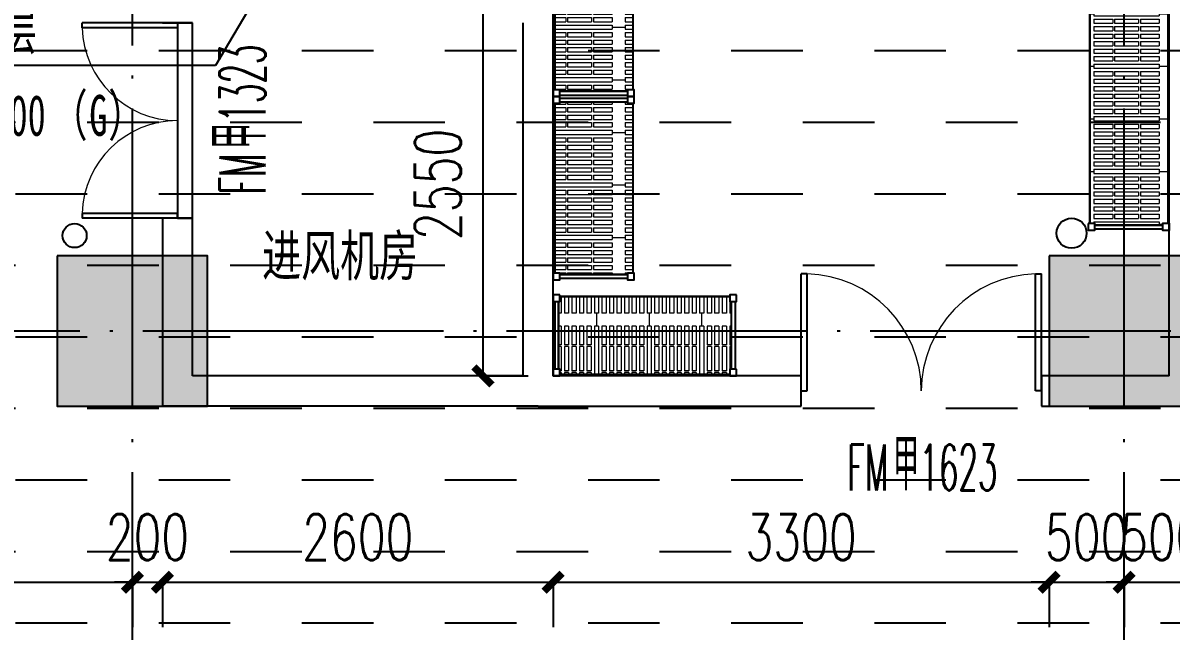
# Model space of a CAD drawing. Header units: millimetres. Extents: x 12325263 to 13848842, y -1463133 to 573208.
# Drawn here: x 12570669 to 12578309, y -821585 to -817537 of the extents above; entities that cross this region are included whole.
import ezdxf
from ezdxf.xclip import XClip

# ---------------------------------------------------------------- set-up
doc = ezdxf.new("R2010")
doc.units = ezdxf.units.MM
doc.header["$LTSCALE"] = 1000
doc.header["$XCLIPFRAME"] = 0
doc.linetypes.add('DOTE', pattern=[2.42, 2, -0.2, 0.02, -0.2])
for name, color, linetype in [('A-ANNO-DIMS', 83, 'Continuous'), ('A-ANNO-TEXT', 7, 'Continuous'), ('A-AXIS', 16, 'DOTE'), ('A-COLS', 6, 'Continuous'), ('A-WALL', 5, 'Continuous'), ('AXIS', 3, 'Continuous'), ('DOOR_FIRE', 1, 'Continuous'), ('DOOR_FIRE_TEXT', 7, 'Continuous'), ('fur202301', 252, 'Continuous'), ('PUB_DIM', 83, 'Continuous'), ('PUB_HATCH', 8, 'Continuous'), ('PUB_TEXT', 7, 'Continuous'), ('S-废水-LG', 40, 'Continuous'), ('WALL', 5, 'Continuous'), ('WALL-SHATCH', 8, 'Continuous'), ('建筑-楼板开洞', 251, 'Continuous')]:
    doc.layers.add(name, color=color, linetype=linetype)
doc.styles.add('_TCH_DIM_T3', font='SIMPLEX.shx', dxfattribs={"width": 0.705882, "bigfont": 'GBCBIG.shx'})
doc.styles.add('_TCH_WINDOW', font='SIMPLEX', dxfattribs={"width": 0.7, "height": 3.5, "bigfont": 'GBCBIG'})
doc.styles.add('TITXV', font='', dxfattribs={"width": 0.7})
doc.styles.add('宋体', font='', dxfattribs={"width": 0.65})
doc.styles.get('TITXV').set_extended_font_data('SimSun')
doc.styles.get('宋体').set_extended_font_data('SimSun')
doc.dimstyles.new('_TCH_ARCH&&120', dxfattribs={"dimtxt": 306, "dimasz": 120, "dimexe": 300, "dimexo": 360, "dimgap": 147, "dimtad": 1, "dimdec": 0, "dimzin": 0, "dimdsep": 46, "dimtxsty": '_TCH_DIM_T3', "dimblk": 'ARCHTICK', "dimcen": 0.09, "dimclrt": 7, "dimazin": 2, "dimtfac": 1, "dimtdec": 0, "dimtix": 1, "dimtmove": 2, "dimatfit": 3, "dimfxl": 1, "dimfxlon": 1, "dimtolj": 1, "dimtzin": 0, "dimarcsym": 0})

# ---------------------------------------------------------------- blocks, each defined once
blk = doc.blocks.new('adgshg13-A$C7F010FC0')
at = {"layer": 'WALL-SHATCH'}
h = blk.add_hatch(color=256, dxfattribs=at)
h.dxf.hatch_style = 1
h.paths.add_polyline_path([(-60384.2, -16880.9), (-763.2, 197.5), (12587.6, -13153.3), (12587.6, -157996), (-162964.9, -188820.4), (-171262.4, -180522.9), (-171262.4, -31310.9), (-150707.2, -10755.7), (-131860.1, -7980.9), (-99162.4, -7980.9), (-99162.4, -4980.9), (-76620.4, -4980.9), (-70107.7, -16880.9)], flags=16)
h.paths.add_polyline_path([(-60091.2, -16380.9), (-646.9, 646.9), (12987.6, -12987.6), (12987.6, -158331.9), (-163100.6, -189250.4), (-171662.4, -180688.6), (-171662.4, -31145.2), (-150777.9, -10260.7), (-131896.7, -7480.9), (-99562.4, -7480.9), (-99562.4, -4580.9), (-76365.6, -4580.9), (-69907.5, -16380.9)])
blk = doc.blocks.new('A$C4C7A72D3')
at = {"layer": 'WALL', "color": 1}
blk.add_blockref('adgshg13-A$C7F010FC0', (210433, 205503.6), dxfattribs=at)
blk = doc.blocks.new('qlzw')
at = {"layer": 'A-AXIS'}
for p, q in [((12437966.8, 979489.8), (12437966.8, 1082089.8)), ((12444566.8, 979489.8), (12444566.8, 1082089.8)), ((12411416.8, 1062289.8), (12486866.8, 1062289.8))]:
    blk.add_line(p, q, dxfattribs=at)
blk = doc.blocks.new('_FZH')
blk.add_lwpolyline([(-0.5, -0.5), (0.5, -0.5), (0.5, 0.5), (-0.5, 0.5)], close=True)
at = {"layer": 'PUB_HATCH'}
blk.add_solid([(-0.5, -0.5), (0.5, -0.5), (-0.5, 0.5), (0.5, 0.5)], dxfattribs=at)
blk = doc.blocks.new('asdfdsfds')
at = {"layer": 'A-COLS', "xscale": 1000, "yscale": 1000, "zscale": 1000, "rotation": 270}
for p in [(-32900, 66300), (-26300, 66300)]:
    blk.add_blockref('_FZH', p, dxfattribs=at)
blk = doc.blocks.new('A$C783A37B2')
at = {"layer": 'S-废水-LG'}
for centre, radius in [((107155.3, 89671.2, 0), 100), ((100520.9, 89655.3), 80)]:
    blk.add_circle(centre, radius, dxfattribs=at)
blk = doc.blocks.new('*U1651')
at = {"layer": 'fur202301', "lineweight": 0}
h = blk.add_hatch(dxfattribs=at)
h.set_pattern_fill('CAMBRO层板', color=256, pattern_type=2)
h.set_pattern_definition([(0, (-4639.2, -2045), (0, 520), [28, -322]), (0, (-4639.2, -1920), (0, 520), [28, -322]), (90, (-4639.18, -2045.03), (-350, 2e-14), [125, -395]), (90, (-4611.18, -2045.03), (-350, 2e-14), [125, -395]), (0, (-4639.2, -1748), (0, 520), [28, -322]), (0, (-4639.2, -1908), (0, 520), [28, -322]), (90, (-4639.18, -1908.03), (-350, 2e-14), [160, -360]), (90, (-4611.18, -1908.03), (-350, 2e-14), [160, -360]), (0, (-4639.2, -1611), (0, 520), [28, -322]), (0, (-4639.2, -1736), (0, 520), [28, -322]), (90, (-4639.18, -1736.03), (-350, 2e-14), [125, -395]), (90, (-4611.18, -1736.03), (-350, 2e-14), [125, -395]), (0, (-4589.2, -2045), (0, 520), [28, -322]), (0, (-4589.2, -1920), (0, 520), [28, -322]), (90, (-4589.18, -2045.03), (-350, 2e-14), [125, -395]), (90, (-4561.18, -2045.03), (-350, 2e-14), [125, -395]), (0, (-4589.2, -1748), (0, 520), [28, -322]), (0, (-4589.2, -1908), (0, 520), [28, -322]), (90, (-4589.18, -1908.03), (-350, 2e-14), [160, -360]), (90, (-4561.18, -1908.03), (-350, 2e-14), [160, -360]), (0, (-4589.2, -1611), (0, 520), [28, -322]), (0, (-4589.2, -1736), (0, 520), [28, -322]), (90, (-4589.18, -1736.03), (-350, 2e-14), [125, -395]), (90, (-4561.18, -1736.03), (-350, 2e-14), [125, -395]), (0, (-4539.2, -2045), (0, 520), [28, -322]), (0, (-4539.2, -1920), (0, 520), [28, -322]), (90, (-4539.18, -2045.03), (-350, 2e-14), [125, -395]), (90, (-4511.18, -2045.03), (-350, 2e-14), [125, -395]), (0, (-4539.2, -1748), (0, 520), [28, -322]), (0, (-4539.2, -1908), (0, 520), [28, -322]), (90, (-4539.18, -1908.03), (-350, 2e-14), [160, -360]), (90, (-4511.18, -1908.03), (-350, 2e-14), [160, -360]), (0, (-4539.2, -1611), (0, 520), [28, -322]), (0, (-4539.2, -1736), (0, 520), [28, -322]), (90, (-4539.18, -1736.03), (-350, 2e-14), [125, -395]), (90, (-4511.18, -1736.03), (-350, 2e-14), [125, -395]), (0, (-4489.2, -2045), (0, 520), [28, -322]), (0, (-4489.2, -1920), (0, 520), [28, -322]), (90, (-4489.18, -2045.03), (-350, 2e-14), [125, -395]), (90, (-4461.18, -2045.03), (-350, 2e-14), [125, -395]), (0, (-4489.2, -1748), (0, 520), [28, -322]), (0, (-4489.2, -1908), (0, 520), [28, -322]), (90, (-4489.18, -1908.03), (-350, 2e-14), [160, -360]), (90, (-4461.18, -1908.03), (-350, 2e-14), [160, -360]), (0, (-4489.2, -1611), (0, 520), [28, -322]), (0, (-4489.2, -1736), (0, 520), [28, -322]), (90, (-4489.18, -1736.03), (-350, 2e-14), [125, -395]), (90, (-4461.18, -1736.03), (-350, 2e-14), [125, -395]), (0, (-4439.2, -2045), (0, 520), [28, -322]), (0, (-4439.2, -1920), (0, 520), [28, -322]), (90, (-4439.18, -2045.03), (-350, 2e-14), [125, -395]), (90, (-4411.18, -2045.03), (-350, 2e-14), [125, -395]), (0, (-4439.2, -1748), (0, 520), [28, -322]), (0, (-4439.2, -1908), (0, 520), [28, -322]), (90, (-4439.18, -1908.03), (-350, 2e-14), [160, -360]), (90, (-4411.18, -1908.03), (-350, 2e-14), [160, -360]), (0, (-4439.2, -1611), (0, 520), [28, -322]), (0, (-4439.2, -1736), (0, 520), [28, -322]), (90, (-4439.18, -1736.03), (-350, 2e-14), [125, -395]), (90, (-4411.18, -1736.03), (-350, 2e-14), [125, -395]), (0, (-4389.2, -2045), (0, 520), [28, -322]), (0, (-4389.2, -1920), (0, 520), [28, -322]), (90, (-4389.18, -2045.03), (-350, 2e-14), [125, -395]), (90, (-4361.18, -2045.03), (-350, 2e-14), [125, -395]), (0, (-4389.2, -1748), (0, 520), [28, -322]), (0, (-4389.2, -1908), (0, 520), [28, -322]), (90, (-4389.18, -1908.03), (-350, 2e-14), [160, -360]), (90, (-4361.18, -1908.03), (-350, 2e-14), [160, -360]), (0, (-4389.2, -1611), (0, 520), [28, -322]), (0, (-4389.2, -1736), (0, 520), [28, -322]), (90, (-4389.18, -1736.03), (-350, 2e-14), [125, -395]), (90, (-4361.18, -1736.03), (-350, 2e-14), [125, -395]), (0, (-4339.2, -2045), (0, 520), [28, -322]), (0, (-4339.2, -1611), (0, 520), [28, -322]), (90, (-4339.18, -2045.03), (-350, 2e-14), [434, -86]), (90, (-4311.18, -2045.03), (-350, 2e-14), [434, -86]), (90, (-4324.5, -1610.93), (-350, 2e-14), [43.033, -476.967]), (90, (-4324.5, -2087.9), (-350, 2e-14), [42.776, -477.224])])
h.paths.add_polyline_path([(35, -45), (45, -45), (45, -10), (1785, -10), (1785, -45), (1795, -45), (1795, -495), (1785, -495), (1785, -530), (45, -530), (45, -495), (35, -495)])
for points in [[(0, -45), (45, -45), (45, 0), (0, 0)], [(1785, -45), (1830, -45), (1830, 0), (1785, 0)], [(35, -45), (45, -45), (45, -10), (1785, -10), (1785, -45), (1795, -45), (1795, -495), (1785, -495), (1785, -530), (45, -530), (45, -495), (35, -495)], [(0, -540), (45, -540), (45, -495), (0, -495)], [(1785, -540), (1830, -540), (1830, -495), (1785, -495)]]:
    blk.add_lwpolyline(points, close=True)
for points in [[(10, -495), (10, -45)], [(35, -495), (35, -45)], [(45, -10), (1785, -10)], [(1795, -495), (1795, -45)], [(1820, -495), (1820, -45)], [(45, -530), (1785, -530)]]:
    blk.add_lwpolyline(points)
blk = doc.blocks.new('*U1647')
at = {"layer": 'fur202301', "lineweight": 0}
h = blk.add_hatch(dxfattribs=at)
h.set_pattern_fill('CAMBRO层板', color=256, pattern_type=2)
h.set_pattern_definition([(0, (-5249.2, -2045), (0, 520), [28, -322]), (0, (-5249.2, -1920), (0, 520), [28, -322]), (90, (-5249.18, -2045.03), (-350, 2e-14), [125, -395]), (90, (-5221.18, -2045.03), (-350, 2e-14), [125, -395]), (0, (-5249.2, -1748), (0, 520), [28, -322]), (0, (-5249.2, -1908), (0, 520), [28, -322]), (90, (-5249.18, -1908.03), (-350, 2e-14), [160, -360]), (90, (-5221.18, -1908.03), (-350, 2e-14), [160, -360]), (0, (-5249.2, -1611), (0, 520), [28, -322]), (0, (-5249.2, -1736), (0, 520), [28, -322]), (90, (-5249.18, -1736.03), (-350, 2e-14), [125, -395]), (90, (-5221.18, -1736.03), (-350, 2e-14), [125, -395]), (0, (-5199.2, -2045), (0, 520), [28, -322]), (0, (-5199.2, -1920), (0, 520), [28, -322]), (90, (-5199.18, -2045.03), (-350, 2e-14), [125, -395]), (90, (-5171.18, -2045.03), (-350, 2e-14), [125, -395]), (0, (-5199.2, -1748), (0, 520), [28, -322]), (0, (-5199.2, -1908), (0, 520), [28, -322]), (90, (-5199.18, -1908.03), (-350, 2e-14), [160, -360]), (90, (-5171.18, -1908.03), (-350, 2e-14), [160, -360]), (0, (-5199.2, -1611), (0, 520), [28, -322]), (0, (-5199.2, -1736), (0, 520), [28, -322]), (90, (-5199.18, -1736.03), (-350, 2e-14), [125, -395]), (90, (-5171.18, -1736.03), (-350, 2e-14), [125, -395]), (0, (-5149.2, -2045), (0, 520), [28, -322]), (0, (-5149.2, -1920), (0, 520), [28, -322]), (90, (-5149.18, -2045.03), (-350, 2e-14), [125, -395]), (90, (-5121.18, -2045.03), (-350, 2e-14), [125, -395]), (0, (-5149.2, -1748), (0, 520), [28, -322]), (0, (-5149.2, -1908), (0, 520), [28, -322]), (90, (-5149.18, -1908.03), (-350, 2e-14), [160, -360]), (90, (-5121.18, -1908.03), (-350, 2e-14), [160, -360]), (0, (-5149.2, -1611), (0, 520), [28, -322]), (0, (-5149.2, -1736), (0, 520), [28, -322]), (90, (-5149.18, -1736.03), (-350, 2e-14), [125, -395]), (90, (-5121.18, -1736.03), (-350, 2e-14), [125, -395]), (0, (-5099.2, -2045), (0, 520), [28, -322]), (0, (-5099.2, -1920), (0, 520), [28, -322]), (90, (-5099.18, -2045.03), (-350, 2e-14), [125, -395]), (90, (-5071.18, -2045.03), (-350, 2e-14), [125, -395]), (0, (-5099.2, -1748), (0, 520), [28, -322]), (0, (-5099.2, -1908), (0, 520), [28, -322]), (90, (-5099.18, -1908.03), (-350, 2e-14), [160, -360]), (90, (-5071.18, -1908.03), (-350, 2e-14), [160, -360]), (0, (-5099.2, -1611), (0, 520), [28, -322]), (0, (-5099.2, -1736), (0, 520), [28, -322]), (90, (-5099.18, -1736.03), (-350, 2e-14), [125, -395]), (90, (-5071.18, -1736.03), (-350, 2e-14), [125, -395]), (0, (-5049.2, -2045), (0, 520), [28, -322]), (0, (-5049.2, -1920), (0, 520), [28, -322]), (90, (-5049.18, -2045.03), (-350, 2e-14), [125, -395]), (90, (-5021.18, -2045.03), (-350, 2e-14), [125, -395]), (0, (-5049.2, -1748), (0, 520), [28, -322]), (0, (-5049.2, -1908), (0, 520), [28, -322]), (90, (-5049.18, -1908.03), (-350, 2e-14), [160, -360]), (90, (-5021.18, -1908.03), (-350, 2e-14), [160, -360]), (0, (-5049.2, -1611), (0, 520), [28, -322]), (0, (-5049.2, -1736), (0, 520), [28, -322]), (90, (-5049.18, -1736.03), (-350, 2e-14), [125, -395]), (90, (-5021.18, -1736.03), (-350, 2e-14), [125, -395]), (0, (-4999.2, -2045), (0, 520), [28, -322]), (0, (-4999.2, -1920), (0, 520), [28, -322]), (90, (-4999.18, -2045.03), (-350, 2e-14), [125, -395]), (90, (-4971.18, -2045.03), (-350, 2e-14), [125, -395]), (0, (-4999.2, -1748), (0, 520), [28, -322]), (0, (-4999.2, -1908), (0, 520), [28, -322]), (90, (-4999.18, -1908.03), (-350, 2e-14), [160, -360]), (90, (-4971.18, -1908.03), (-350, 2e-14), [160, -360]), (0, (-4999.2, -1611), (0, 520), [28, -322]), (0, (-4999.2, -1736), (0, 520), [28, -322]), (90, (-4999.18, -1736.03), (-350, 2e-14), [125, -395]), (90, (-4971.18, -1736.03), (-350, 2e-14), [125, -395]), (0, (-4949.2, -2045), (0, 520), [28, -322]), (0, (-4949.2, -1611), (0, 520), [28, -322]), (90, (-4949.18, -2045.03), (-350, 2e-14), [434, -86]), (90, (-4921.18, -2045.03), (-350, 2e-14), [434, -86]), (90, (-4934.5, -1610.93), (-350, 2e-14), [43.033, -476.967]), (90, (-4934.5, -2087.9), (-350, 2e-14), [42.776, -477.224])])
h.paths.add_polyline_path([(35, -45), (45, -45), (45, -10), (1175, -10), (1175, -45), (1185, -45), (1185, -495), (1175, -495), (1175, -530), (45, -530), (45, -495), (35, -495)])
for points in [[(0, -45), (45, -45), (45, 0), (0, 0)], [(1175, -45), (1220, -45), (1220, 0), (1175, 0)], [(35, -45), (45, -45), (45, -10), (1175, -10), (1175, -45), (1185, -45), (1185, -495), (1175, -495), (1175, -530), (45, -530), (45, -495), (35, -495)], [(0, -540), (45, -540), (45, -495), (0, -495)], [(1175, -540), (1220, -540), (1220, -495), (1175, -495)]]:
    blk.add_lwpolyline(points, close=True)
for points in [[(10, -495), (10, -45)], [(35, -495), (35, -45)], [(45, -10), (1175, -10)], [(1185, -495), (1185, -45)], [(1210, -495), (1210, -45)], [(45, -530), (1175, -530)]]:
    blk.add_lwpolyline(points)
blk = doc.blocks.new('sdfgsdffhg')
at = {"layer": 'fur202301'}
for name, p, rotation in [('*U1647', (-6346.9, 57250), 270), ('*U1651', (-2786.6, 56969.8, 0), 270), ('*U1647', (-6346.9, 56030), 270), ('*U1647', (-5666.9, 54170), 180)]:
    blk.add_blockref(name, p, dxfattribs=dict(at, rotation=rotation))
blk = doc.blocks.new('_ArchTick')
at = {"color": 0, "linetype": 'ByBlock', "const_width": 0.4}
blk.add_lwpolyline([(-0.5, -0.5), (0.5, 0.5)], dxfattribs=at)
blk = doc.blocks.new('*D4083')
at = {"layer": 'A-ANNO-DIMS', "color": 0, "lineweight": -2, "transparency": 16777216}
for p, q in [((12573729, -817336.8), (12574030, -817336.8)), ((12573730, -819886.8), (12573730, -817336.8)), ((12573729, -819886.8), (12574030, -819886.8))]:
    blk.add_line(p, q, dxfattribs=at)
at = {"layer": 'Defpoints', "color": 0, "transparency": 16777216}
for p in [(12573146.8, -817336.8), (12573730, -817336.8), (12573146.8, -819886.8)]:
    blk.add_point(p, dxfattribs=at)
at = {"layer": 'A-ANNO-DIMS', "color": 0, "lineweight": -2, "transparency": 16777216, "xscale": 120, "yscale": 120, "zscale": 120}
for p, rotation in [((12573730, -817336.8), 90), ((12573730, -819886.8), 270)]:
    blk.add_blockref('_ArchTick', p, dxfattribs=dict(at, rotation=rotation))
at = {"layer": 'A-ANNO-DIMS', "color": 7, "transparency": 16777216, "insert": (12573430, -818611.8), "char_height": 306, "attachment_point": 5, "rotation": 90, "style": '_TCH_DIM_T3'}
blk.add_mtext('\\A1;2550', dxfattribs=at)
blk = doc.blocks.new('*D4652')
at = {"layer": 'Defpoints', "color": 0, "transparency": 16777216}
for p in [(12568846.8, -819886.8), (12571396.8, -819886.8), (12571396.8, -821260)]:
    blk.add_point(p, dxfattribs=at)
at = {"layer": 'PUB_DIM', "color": 0, "lineweight": -2, "transparency": 16777216}
for p, q in [((12568846.8, -821259), (12568846.8, -821560)), ((12568846.8, -821260), (12571396.8, -821260)), ((12571396.8, -821259), (12571396.8, -821560))]:
    blk.add_line(p, q, dxfattribs=at)
at = {"layer": 'PUB_DIM', "color": 0, "lineweight": -2, "transparency": 16777216, "xscale": 120, "yscale": 120, "zscale": 120, "rotation": 180}
blk.add_blockref('_ArchTick', (12568846.8, -821260), dxfattribs=at)
at = {"layer": 'PUB_DIM', "color": 0, "lineweight": -2, "transparency": 16777216, "xscale": 120, "yscale": 120, "zscale": 120}
blk.add_blockref('_ArchTick', (12571396.8, -821260), dxfattribs=at)
at = {"layer": 'PUB_DIM', "color": 7, "transparency": 16777216, "insert": (12570121.8, -820960), "char_height": 306, "attachment_point": 5, "style": '_TCH_DIM_T3'}
blk.add_mtext('\\A1;2550', dxfattribs=at)
blk = doc.blocks.new('*D4653')
at = {"layer": 'Defpoints', "color": 0, "transparency": 16777216}
for p in [(12571396.8, -819886.8), (12571596.8, -819886.8), (12571596.8, -821260)]:
    blk.add_point(p, dxfattribs=at)
at = {"layer": 'PUB_DIM', "color": 0, "lineweight": -2, "transparency": 16777216}
for p, q in [((12571396.8, -821260), (12571276.8, -821260)), ((12571396.8, -821259), (12571396.8, -821560)), ((12571396.8, -821260), (12571596.8, -821260)), ((12571596.8, -821259), (12571596.8, -821560)), ((12571596.8, -821260), (12571716.8, -821260))]:
    blk.add_line(p, q, dxfattribs=at)
at = {"layer": 'PUB_DIM', "color": 0, "lineweight": -2, "transparency": 16777216, "xscale": 120, "yscale": 120, "zscale": 120}
blk.add_blockref('_ArchTick', (12571396.8, -821260), dxfattribs=at)
at = {"layer": 'PUB_DIM', "color": 0, "lineweight": -2, "transparency": 16777216, "xscale": 120, "yscale": 120, "zscale": 120, "rotation": 180}
blk.add_blockref('_ArchTick', (12571596.8, -821260), dxfattribs=at)
at = {"layer": 'PUB_DIM', "color": 7, "transparency": 16777216, "insert": (12571496.8, -820960), "char_height": 306, "attachment_point": 5, "style": '_TCH_DIM_T3'}
blk.add_mtext('\\A1;200', dxfattribs=at)
blk = doc.blocks.new('*D4654')
at = {"layer": 'Defpoints', "color": 0, "transparency": 16777216}
for p in [(12571596.8, -819886.8), (12574196.8, -819886.8), (12574196.8, -821260)]:
    blk.add_point(p, dxfattribs=at)
at = {"layer": 'PUB_DIM', "color": 0, "lineweight": -2, "transparency": 16777216}
for p, q in [((12571596.8, -821259), (12571596.8, -821560)), ((12571596.8, -821260), (12574196.8, -821260)), ((12574196.8, -821259), (12574196.8, -821560))]:
    blk.add_line(p, q, dxfattribs=at)
at = {"layer": 'PUB_DIM', "color": 0, "lineweight": -2, "transparency": 16777216, "xscale": 120, "yscale": 120, "zscale": 120, "rotation": 180}
blk.add_blockref('_ArchTick', (12571596.8, -821260), dxfattribs=at)
at = {"layer": 'PUB_DIM', "color": 0, "lineweight": -2, "transparency": 16777216, "xscale": 120, "yscale": 120, "zscale": 120}
blk.add_blockref('_ArchTick', (12574196.8, -821260), dxfattribs=at)
at = {"layer": 'PUB_DIM', "color": 7, "transparency": 16777216, "insert": (12572896.8, -820960), "char_height": 306, "attachment_point": 5, "style": '_TCH_DIM_T3'}
blk.add_mtext('\\A1;2600', dxfattribs=at)
blk = doc.blocks.new('*D4655')
at = {"layer": 'Defpoints', "color": 0, "transparency": 16777216}
for p in [(12574196.8, -819886.8), (12577496.8, -819886.8), (12577496.8, -821260)]:
    blk.add_point(p, dxfattribs=at)
at = {"layer": 'PUB_DIM', "color": 0, "lineweight": -2, "transparency": 16777216}
for p, q in [((12574196.8, -821259), (12574196.8, -821560)), ((12574196.8, -821260), (12577496.8, -821260)), ((12577496.8, -821259), (12577496.8, -821560))]:
    blk.add_line(p, q, dxfattribs=at)
at = {"layer": 'PUB_DIM', "color": 0, "lineweight": -2, "transparency": 16777216, "xscale": 120, "yscale": 120, "zscale": 120, "rotation": 180}
blk.add_blockref('_ArchTick', (12574196.8, -821260), dxfattribs=at)
at = {"layer": 'PUB_DIM', "color": 0, "lineweight": -2, "transparency": 16777216, "xscale": 120, "yscale": 120, "zscale": 120}
blk.add_blockref('_ArchTick', (12577496.8, -821260), dxfattribs=at)
at = {"layer": 'PUB_DIM', "color": 7, "transparency": 16777216, "insert": (12575846.8, -820960), "char_height": 306, "attachment_point": 5, "style": '_TCH_DIM_T3'}
blk.add_mtext('\\A1;3300', dxfattribs=at)
blk = doc.blocks.new('*D4656')
at = {"layer": 'Defpoints', "color": 0, "transparency": 16777216}
for p in [(12577496.8, -819886.8), (12577996.8, -819886.8), (12577996.8, -821260)]:
    blk.add_point(p, dxfattribs=at)
at = {"layer": 'PUB_DIM', "color": 0, "lineweight": -2, "transparency": 16777216}
for p, q in [((12577496.8, -821260), (12577376.8, -821260)), ((12577496.8, -821259), (12577496.8, -821560)), ((12577496.8, -821260), (12577996.8, -821260)), ((12577996.8, -821259), (12577996.8, -821560)), ((12577996.8, -821260), (12578116.8, -821260))]:
    blk.add_line(p, q, dxfattribs=at)
at = {"layer": 'PUB_DIM', "color": 0, "lineweight": -2, "transparency": 16777216, "xscale": 120, "yscale": 120, "zscale": 120}
blk.add_blockref('_ArchTick', (12577496.8, -821260), dxfattribs=at)
at = {"layer": 'PUB_DIM', "color": 0, "lineweight": -2, "transparency": 16777216, "xscale": 120, "yscale": 120, "zscale": 120, "rotation": 180}
blk.add_blockref('_ArchTick', (12577996.8, -821260), dxfattribs=at)
at = {"layer": 'PUB_DIM', "color": 7, "transparency": 16777216, "insert": (12577746.8, -820960), "char_height": 306, "attachment_point": 5, "style": '_TCH_DIM_T3'}
blk.add_mtext('\\A1;500', dxfattribs=at)
blk = doc.blocks.new('*D4657')
at = {"layer": 'Defpoints', "color": 0, "transparency": 16777216}
for p in [(12577996.8, -819886.8), (12578496.9, -819886.8), (12578496.9, -821260)]:
    blk.add_point(p, dxfattribs=at)
at = {"layer": 'PUB_DIM', "color": 0, "lineweight": -2, "transparency": 16777216}
for p, q in [((12577996.8, -821260), (12577876.8, -821260)), ((12577996.8, -821259), (12577996.8, -821560)), ((12577996.8, -821260), (12578496.9, -821260)), ((12578496.9, -821259), (12578496.9, -821560)), ((12578496.9, -821260), (12578616.9, -821260))]:
    blk.add_line(p, q, dxfattribs=at)
at = {"layer": 'PUB_DIM', "color": 0, "lineweight": -2, "transparency": 16777216, "xscale": 120, "yscale": 120, "zscale": 120}
blk.add_blockref('_ArchTick', (12577996.8, -821260), dxfattribs=at)
at = {"layer": 'PUB_DIM', "color": 0, "lineweight": -2, "transparency": 16777216, "xscale": 120, "yscale": 120, "zscale": 120, "rotation": 180}
blk.add_blockref('_ArchTick', (12578496.9, -821260), dxfattribs=at)
at = {"layer": 'PUB_DIM', "color": 7, "transparency": 16777216, "insert": (12578246.9, -820960), "char_height": 306, "attachment_point": 5, "style": '_TCH_DIM_T3'}
blk.add_mtext('\\A1;500', dxfattribs=at)
blk = doc.blocks.new('$DorLib2D$00000002')
for p, q in [((-0.5, 0), (-0.5, 0.4875)), ((-0.475, 0.4875), (-0.5, 0.4875)), ((-0.475, 0), (-0.475, 0.4875)), ((0.475, 0), (0.475, 0.4875)), ((0.475, 0.4875), (0.5, 0.4875)), ((0.5, 0), (0.5, 0.4875)), ((-0.5, 0), (-0.475, 0)), ((0.5, 0), (0.475, 0))]:
    blk.add_line(p, q)
at = {"lineweight": 13}
for centre, start, end in [((-0.4875, 0), 0, 88.5307), ((0.4875, 0), 91.4693, 180)]:
    blk.add_arc(centre, 0.4875, start, end, dxfattribs=at)

msp = doc.modelspace()

# ---------------------------------------------------------------- block references
ref = msp.add_blockref('A$C4C7A72D3', (12385714.9, -906209.5), dxfattribs=dict(rotation=350.041249254255))
XClip(ref).set_block_clipping_path([(223442.8584877662, 85923.1187333744), (220542.7961432356, 85923.1422391906), (220542.8579492103, 89292.823275506), (211526.9150355905, 89292.8101311298), (210631.4331447985, 94392.8080583527), (206113.3685902953, 94392.8025418455), (206001.4315187763, 95030.3127344656), (204376.2826588508, 94744.9613686837), (203364.4570056833, 100506.9030052917), (197947.3947122637, 99555.7482674252), (192482.3428474721, 130679.4765393781), (190118.7804593667, 130264.4504016289), (191623.4071957469, 121695.6427078634), (177046.6486519482, 119136.2011700841), (175707.6223907359, 126760.8483765714), (173902.988371335, 128026.4039125028), (169528.3854461554, 127258.2903269802), (169070.0967394859, 129868.3614864857), (163308.2517458182, 128856.6693391807), (163766.52659606, 126246.6171700556), (159679.1795131005, 125528.9180921423), (170669.6888374612, 62935.797914044), (167222.1989369914, 62330.4650948944), (167939.7759490944, 58243.6808593175), (171386.9528796654, 58848.2912487988), (172857.0656793863, 50477.0032648193), (165962.5026008021, 49266.4230898353), (168037.7813034765, 37447.1796448426), (140649.9584970828, 32638.2390106404), (115387.9799239188, 28202.5781787895), (95598.7254695911, 140907.4332163476), (226939.476109907, 163968.8668500402), (240128.6952811591, 88852.8973128139)])

# ---------------------------------------------------------------- next in the draw order: hatches: boundary and pattern name
at = {"layer": '建筑-楼板开洞'}
h = msp.add_hatch(dxfattribs=at)
h.set_pattern_fill('DASH', color=256, scale=500)
h.set_pattern_definition([(0, (0, 0), (476.25, 476.25), [476.25, -476.25])])
h.paths.add_polyline_path([(12597696.7, -842386.8), (12590696.8, -842386.9), (12590697.1, -843986.8), (12595796.8, -843986.9), (12595797.1, -849736.9), (12588796.8, -849736.8), (12588796.8, -851936.8), (12564896.8, -851936.8), (12564896.8, -816186.8), (12568846.8, -816186.8), (12568846.8, -816040), (12568846.8, -807536.8), (12574696.8, -807536.8), (12574696.8, -810386.8), (12575896.8, -810386.8), (12579055.2, -810386.8), (12580496.9, -811828.2), (12580696.9, -819086.9), (12595696.9, -819086.7), (12595696.9, -812786.8), (12597696.7, -812786.8)])

# ---------------------------------------------------------------- next in the draw order: linework, layer by layer
at = {"layer": 'DOOR_FIRE'}
msp.add_lwpolyline([(12571796.8, -817536.8), (12571696.8, -817536.8), (12571696.8, -818836.8), (12571796.8, -818836.8)], close=True, dxfattribs=at)

# ---------------------------------------------------------------- next in the draw order: block references
at = {"color": 2}
msp.add_blockref('qlzw', (133430, -1881876.5), dxfattribs=at)
for name, p in [('asdfdsfds', (12604296.8, -885886.8)), ('A$C783A37B2', (12470491.6, -908608, 0))]:
    msp.add_blockref(name, p)

# ---------------------------------------------------------------- next in the draw order: block references
msp.add_blockref('sdfgsdffhg', (12581083.9, -874056.8, 0))

# ---------------------------------------------------------------- next in the draw order: linework, layer by layer
at = {"layer": 'A-WALL'}
for p, q in [((12578296.9, -819886.8), (12578296.9, -810386.8)), ((12574196.8, -819886.8), (12574196.8, -817436.8)), ((12571596.8, -817536.8), (12571796.8, -817536.8)), ((12573996.8, -819886.8), (12573996.8, -817536.8)), ((12571796.8, -818836.8), (12571596.8, -818836.8)), ((12571596.8, -818836.8), (12571596.8, -820086.8)), ((12571796.8, -819886.8), (12571796.8, -818836.8)), ((12573996.8, -819886.8), (12571796.8, -819886.8)), ((12575846.8, -819886.8), (12574196.8, -819886.8)), ((12575846.8, -820086.8), (12575846.8, -819886.8)), ((12578296.9, -819886.8), (12577446.8, -819886.8)), ((12577446.8, -819886.8), (12577446.8, -820086.8)), ((12574096.8, -820086.8), (12571596.8, -820086.8)), ((12574096.8, -820086.8), (12575846.8, -820086.8)), ((12577446.8, -820086.8), (12578396.9, -820086.8))]:
    msp.add_line(p, q, dxfattribs=at)
at = {"layer": 'AXIS'}
for p, q in [((12572456.4, -816960), (12571950, -817820)), ((12571950, -817820), (12568727, -817820))]:
    msp.add_line(p, q, dxfattribs=at)

# ---------------------------------------------------------------- next in the draw order: block references
at = {"layer": 'DOOR_FIRE', "zscale": 200}
for p, xscale, yscale, rotation in [((12571696.8, -818186.8), -1300, -1300, 270), ((12576646.8, -819986.8), -1600, -1600, 179.9999999988366)]:
    msp.add_blockref('$DorLib2D$00000002', p, dxfattribs=dict(at, xscale=xscale, yscale=yscale, rotation=rotation))

# ---------------------------------------------------------------- next in the draw order: texts
at = {"layer": 'A-ANNO-TEXT', "style": 'TITXV', "width": 0.7}
msp.add_text('进风机房', height=271.9, dxfattribs=at).set_placement((12572260, -819221.1))
at = {"layer": 'DOOR_FIRE_TEXT', "style": '_TCH_WINDOW'}
for s, height, rotation, width, p in [('1323', 306, 90, 0.494118, (12572282.7, -818199.1)), ('甲', 347.2, 90, 0.7, (12572282.7, -818376.1)), ('FM', 306, 90, 0.494118, (12572282.7, -818678.5)), ('甲', 347.2, 360, 0.7, (12576457.5, -820649.1)), ('FM', 306, 360, 0.494118, (12576155.1, -820649.1)), ('1623', 306, 360, 0.494118, (12576634.5, -820649.1))]:
    msp.add_text(s, height=height, rotation=rotation, dxfattribs=dict(at, width=width)).set_placement(p)
at = {"layer": 'PUB_TEXT', "style": '宋体', "width": 0.65}
for s, p in [('填充范围设置夹层', (12568835, -817712)), ('（', (12570857.1, -818288)), ('G', (12571109.9, -818288)), ('）', (12571236.2, -818288)), ('-1.600', (12570098.8, -818288))]:
    msp.add_text(s, height=271.9, dxfattribs=at).set_placement(p)

# ---------------------------------------------------------------- next in the draw order: dimensions: what is measured, and where the dimension line sits
at = {"layer": 'A-ANNO-DIMS'}
dim = msp.add_aligned_dim(p1=(12573146.8, -819886.8), p2=(12573146.8, -817336.8), distance=-583.2, dimstyle='_TCH_ARCH&&120', dxfattribs=at)
dim.commit()
dim.dimension.update_dxf_attribs({"geometry": '*D4083', "text_midpoint": (12573430, -818611.8)})
at = {"layer": 'PUB_DIM'}
for p1, p2, picture, middle in [((12568846.8, -819886.8), (12571396.8, -819886.8), '*D4652', (12570121.8, -820960)), ((12571396.8, -819886.8), (12571596.8, -819886.8), '*D4653', (12571496.8, -820960)), ((12571596.8, -819886.8), (12574196.8, -819886.8), '*D4654', (12572896.8, -820960)), ((12574196.8, -819886.8), (12577496.8, -819886.8), '*D4655', (12575846.8, -820960)), ((12577496.8, -819886.8), (12577996.8, -819886.8), '*D4656', (12577746.8, -820960)), ((12577996.8, -819886.8), (12578496.9, -819886.8), '*D4657', (12578246.9, -820960))]:
    dim = msp.add_aligned_dim(p1=p1, p2=p2, distance=-1373.2, dimstyle='_TCH_ARCH&&120', dxfattribs=at)
    dim.commit()
    dim.dimension.update_dxf_attribs({"geometry": picture, "text_midpoint": middle})

doc.saveas('drawing.dxf')
